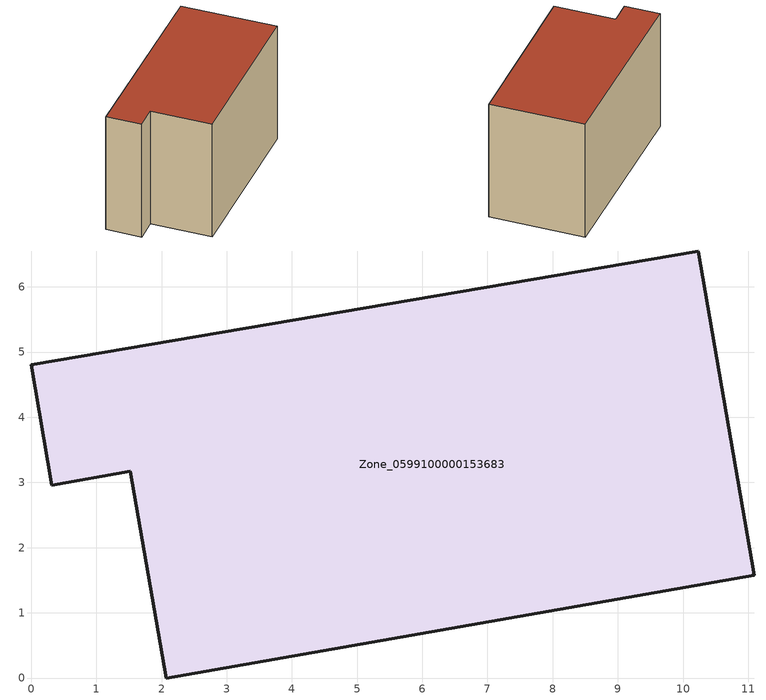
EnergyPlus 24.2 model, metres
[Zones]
Zone_0599100000153683
 floor ground (C_G): 1.52,3.17 0.32,2.96 0,4.81 10.23,6.55 11.09,1.58 2.07,0 z0
 wall outside (C_F): 10.23,6.55 0,4.81 0.32,2.96 1.52,3.17 2.07,0 11.09,1.58 10.23,6.55 z0:6.63
 roof outside (C_R): 2.07,0 11.09,1.58 10.23,6.55 0,4.81 0.32,2.96 1.52,3.17 z6.63
[BUILDING]
Pand.0599100000153683: North Axis=0; Terrain=City; Loads Convergence Tolerance Value=0.04; Temperature Convergence Tolerance Value=0.4; Solar Distribution=FullExterior; Maximum Number of Warmup Days=25; Minimum Number of Warmup Days=1
[Site:Location]
Rotterdam.The.Hague.AP_ZH_NLD Design_Conditions: Latitude=51.96; Longitude=4.45; Time Zone=1; Elevation=-4.5
[SITE:GROUNDTEMPERATURE:BUILDINGSURFACE]
18, 18, 18, 18, 18, 18, 18, 18, 18, 18, 18, 18
[MATERIAL] Thermal Absorptance=0.9; Solar Absorptance=0.7; Visible Absorptance=0.7
Name | Roughness | Thickness | Conductivity | Density | Specific Heat
G.TI.1946 | MediumSmooth | 0.15 | 1 | 540 | 1210
F.TI.1946 | Rough | 0.3 | 0.857143 | 1920 | 840
R.TI.1946 | MediumRough | 0.2 | 0.1 | 1500 | 1000
[CONSTRUCTION]
C_G: G.TI.1946
C_F: F.TI.1946
C_R: R.TI.1946
[ZONE]
Zone_0599100000153683: Type=1; Multiplier=1; Ceiling Height=Autocalculate; Volume=Autocalculate; Floor Area=autocalculate; Part of Total Floor Area=Yes
[ZONEINFILTRATION:DESIGNFLOWRATE]
Infil_Zone_0599100000153683: Zone or ZoneList or Space or SpaceList=Zone_0599100000153683; Schedule=AlwaysOn; Design Flow Rate Calculation Method=Flow/Area; Flow Rate per Floor Area=0.003; Constant Term Coefficient=1; Temperature Term Coefficient=0; Velocity Term Coefficient=0; Velocity Squared Term Coefficient=0
[HVACTEMPLATE:ZONE:IDEALLOADSAIRSYSTEM]
Zone_0599100000153683: Maximum Heating Supply Air Temperature=50; Minimum Cooling Supply Air Temperature=13; Maximum Heating Supply Air Humidity Ratio=0.0156; Minimum Cooling Supply Air Humidity Ratio=0.0077; Heating Limit=NoLimit; Cooling Limit=NoLimit; Dehumidification Control Type=ConstantSensibleHeatRatio; Cooling Sensible Heat Ratio=0.7; Dehumidification Setpoint=60; Humidification Control Type=None; Humidification Setpoint=30; Outdoor Air Method=None; Outdoor Air Flow Rate per Person=0.00944; Outdoor Air Flow Rate per Zone Floor Area=0; Outdoor Air Flow Rate per Zone=0; Demand Controlled Ventilation Type=None; Outdoor Air Economizer Type=NoEconomizer; Heat Recovery Type=None; Sensible Heat Recovery Effectiveness=0.7; Latent Heat Recovery Effectiveness=0.65
[ZONECONTROL:THERMOSTAT]
ThermostatControl_Zone_0599100000153683: Zone or ZoneList=Zone_0599100000153683; Control Type Schedule=DualSetpointControlType; Control 1=Thermostat_Zone_0599100000153683; Temperature Difference Between Cutout And Setpoint=0
[THERMOSTATSETPOINT:DUALSETPOINT]
Thermostat_Zone_0599100000153683: Heating Setpoint Temperature Schedule=HeatingSetpoint_Zone_0599100000153683; Cooling Setpoint Temperature Schedule=CoolingSetpoint_Zone_0599100000153683
[SCHEDULE:COMPACT]
HeatingSetpoint_Zone_0599100000153683: Through: 12/31, For: AllDays, Until: 24:00, 21
CoolingSetpoint_Zone_0599100000153683: Through: 12/31, For: AllDays, Until: 24:00, 24
DualSetpointControlType: Through: 12/31, For: AllDays, Until: 24:00, 4
AlwaysOn: Through: 12/31, For: AllDays, Until: 24:00, 1
